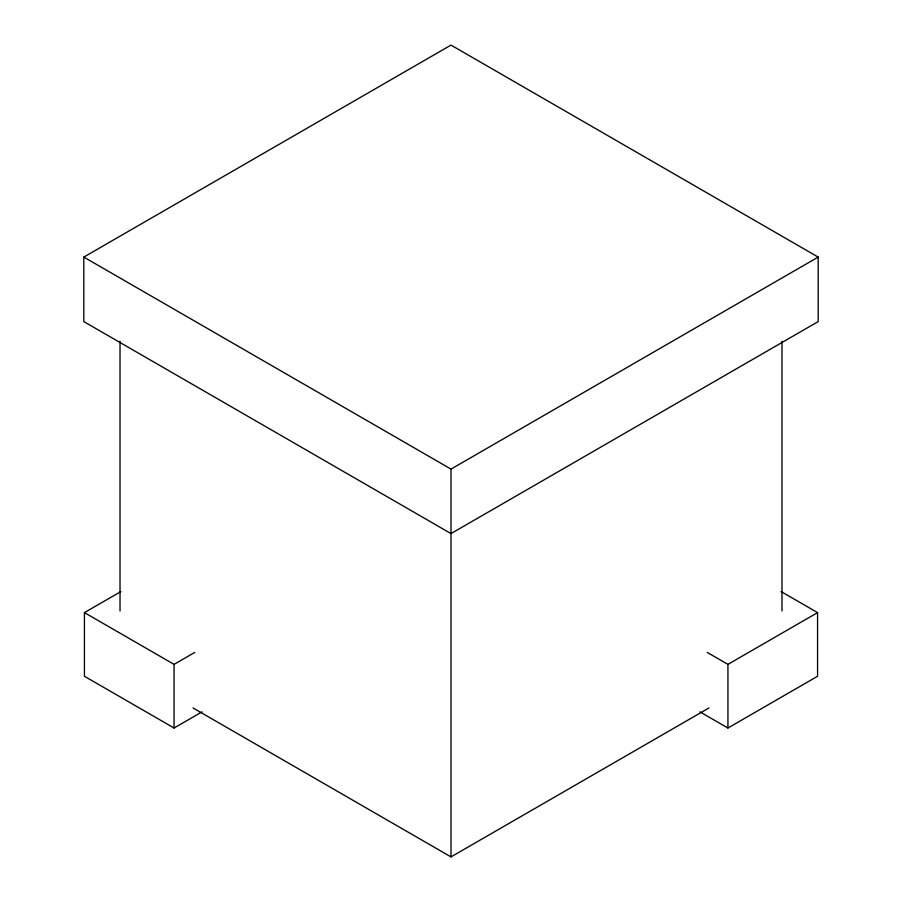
<?xml version="1.0" encoding="UTF-8"?>
<svg xmlns="http://www.w3.org/2000/svg" width="902" height="902" viewBox="0 0 902 902"><rect width="100%" height="100%" fill="white"/><g stroke="black" fill="none" stroke-linecap="round" stroke-linejoin="round"><path stroke-width="1.35" d="M83.807 257.093L451 45.1L818.193 257.093L818.193 321.597L451 533.589L83.807 321.597L83.807 257.093L451 469.096L818.193 257.093M202.059 711.858L174.063 728.015L84.427 676.263L84.427 612.616L120.936 591.543M84.427 612.616L174.063 664.368L194.753 652.428M707.247 652.428L727.937 664.368L817.573 612.616L817.573 676.263L727.937 728.015L699.941 711.858M193.028 707.957L451 856.9L708.972 707.957M781.064 591.543L817.573 612.616M781.978 341.238L781.978 611.015M727.937 664.368L727.937 728.015M451 469.096L451 856.9M174.063 664.368L174.063 728.015M120.022 341.238L120.022 611.015"/></g></svg>
